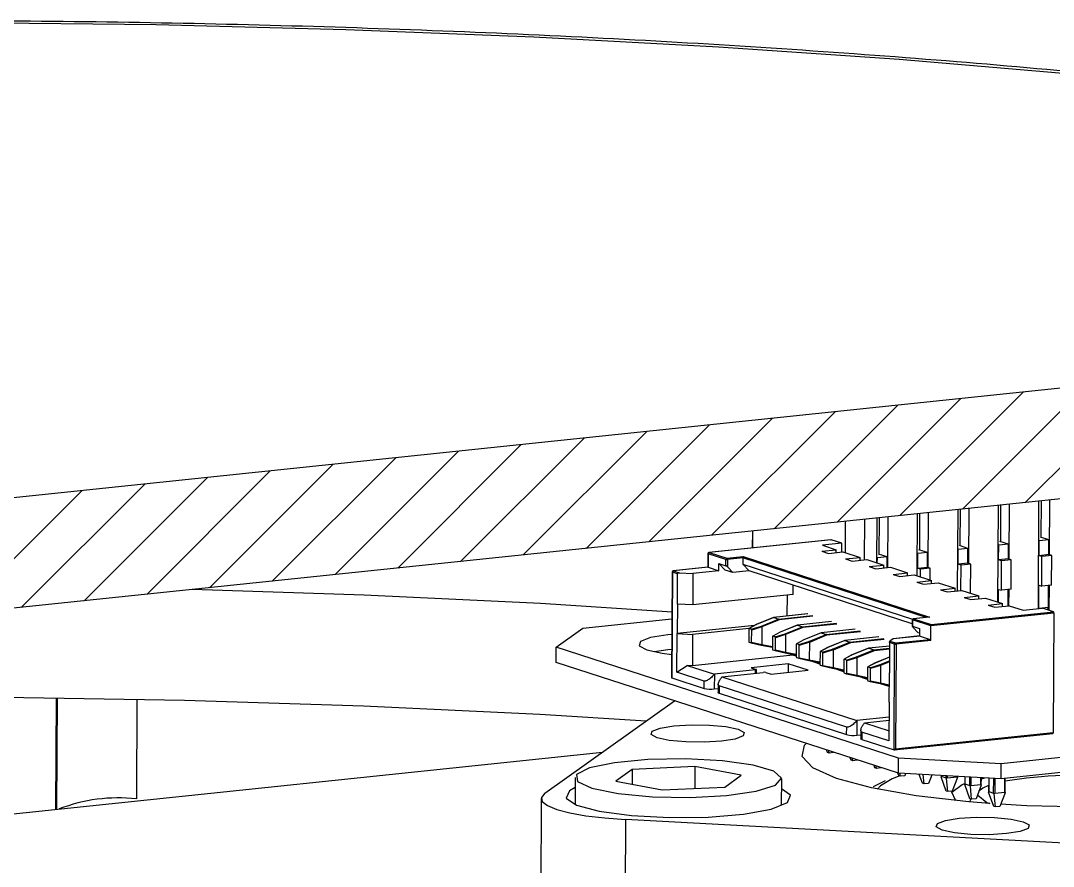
# Model space of a CAD drawing. Header units: millimetres. Extents: x 0 to 1189, y 0 to 841.
# Drawn here: x 554.7 to 637.2, y 663.8 to 731.4 of the extents above; entities that cross this region are included whole.
import ezdxf

# ---------------------------------------------------------------- set-up
doc = ezdxf.new("R2010")
doc.units = ezdxf.units.MM

# ---------------------------------------------------------------- blocks, each defined once
blk = doc.blocks.new('SW_HATCH_0')
at = {"color": 0, "linetype": 'Continuous', "lineweight": 18}
for p, q in [((51.501, 388.261), (61.369, 398.129)), ((41.472, 387.212), (51.34, 397.079)), ((46.486, 387.736), (56.354, 397.604)), ((36.457, 386.687), (46.325, 396.555)), ((26.428, 385.638), (36.295, 395.506)), ((31.442, 386.162), (41.31, 396.03)), ((21.413, 385.113), (31.281, 394.981)), ((11.383, 384.064), (21.251, 393.932)), ((16.398, 384.589), (26.266, 394.456)), ((1.354, 383.015), (11.222, 392.883)), ((6.369, 383.539), (16.236, 393.407)), ((-3.661, 382.49), (6.207, 392.358)), ((-13.69, 381.441), (-3.823, 391.309)), ((-8.676, 381.965), (1.192, 391.833)), ((-18.705, 380.916), (-8.837, 390.784)), ((-28.735, 379.867), (-18.867, 389.735)), ((-23.72, 380.392), (-13.852, 390.26)), ((-33.749, 379.342), (-23.881, 389.21))]:
    blk.add_line(p, q, dxfattribs=at)

msp = doc.modelspace()

# ---------------------------------------------------------------- linework, layer by layer
at = {"color": 7, "linetype": 'Continuous', "lineweight": 25}
for p, q in [((727.718, 711.381), (375.926, 674.578)), ((735.429, 703.352), (375.877, 665.738)), ((632.83, 692.618), (632.787, 684.888)), ((633.033, 689.713), (633.05, 692.641)), ((633.711, 688.313), (633.735, 692.713)), ((636.063, 692.957), (636.015, 684.353)), ((636.267, 690.051), (636.283, 692.98)), ((636.944, 688.651), (636.968, 693.051)), ((623.13, 691.604), (623.11, 688.025)), ((623.333, 688.698), (623.35, 691.627)), ((624.012, 687.641), (624.035, 691.698)), ((626.363, 691.942), (626.335, 686.979)), ((626.567, 689.036), (626.583, 691.965)), ((627.244, 687.636), (627.268, 692.037)), ((629.596, 692.28), (629.56, 685.778)), ((629.8, 689.375), (629.816, 692.303)), ((630.477, 687.974), (630.502, 692.375)), ((620.616, 691.341), (620.602, 688.837)), ((622.15, 688.261), (622.168, 691.503)), ((613.186, 690.563), (613.179, 689.21)), ((613.199, 690.565), (613.191, 689.212)), ((636.886, 689.85), (636.202, 690.072)), ((619.468, 689.868), (609.716, 688.848)), ((619.478, 689.867), (609.726, 688.847)), ((620.344, 689.586), (618.792, 689.424)), ((618.792, 689.424), (619.894, 689.067)), ((620.344, 689.586), (619.478, 689.867)), ((620.34, 688.886), (620.344, 689.586)), ((630.419, 689.174), (629.643, 689.093)), ((630.419, 689.174), (629.735, 689.396)), ((630.413, 687.995), (630.419, 689.174)), ((632.877, 689.431), (632.812, 689.452)), ((632.87, 688.252), (632.877, 689.431)), ((633.653, 689.512), (632.877, 689.431)), ((633.653, 689.512), (632.969, 689.734)), ((633.646, 688.333), (633.653, 689.512)), ((636.11, 689.769), (636.045, 689.79)), ((636.103, 688.591), (636.11, 689.769)), ((636.886, 689.85), (636.11, 689.769)), ((636.879, 688.672), (636.886, 689.85)), ((609.636, 688.759), (609.63, 687.661)), ((609.648, 688.75), (609.642, 687.66)), ((611.076, 688.288), (609.648, 688.75)), ((609.726, 688.847), (611.155, 688.384)), ((611.155, 688.384), (612.448, 688.519)), ((612.415, 688.408), (611.2, 688.281)), ((612.415, 688.408), (612.413, 687.907)), ((627.064, 683.66), (612.415, 688.408)), ((612.448, 688.519), (627.354, 683.688)), ((618.73, 688.945), (619.894, 689.067)), ((618.73, 688.945), (619.262, 688.773)), ((619.262, 688.773), (620.426, 688.895)), ((619.893, 688.839), (619.894, 689.067)), ((620.426, 688.895), (621.793, 688.451)), ((620.629, 688.33), (621.793, 688.451)), ((620.629, 688.33), (621.161, 688.157)), ((621.792, 688.223), (621.793, 688.451)), ((623.176, 688.416), (623.112, 688.437)), ((623.174, 688.004), (623.176, 688.416)), ((623.952, 688.497), (623.176, 688.416)), ((623.952, 688.497), (623.269, 688.719)), ((623.948, 687.634), (623.952, 688.497)), ((626.41, 688.755), (626.345, 688.775)), ((626.403, 687.576), (626.41, 688.755)), ((627.186, 688.836), (626.41, 688.755)), ((627.186, 688.836), (626.502, 689.057)), ((627.179, 687.657), (627.186, 688.836)), ((629.643, 689.093), (629.579, 689.114)), ((629.637, 687.914), (629.643, 689.093)), ((633.646, 688.333), (632.87, 688.252)), ((633.874, 688.26), (633.646, 688.333)), ((636.879, 688.672), (636.103, 688.591)), ((636.331, 688.517), (636.103, 688.591)), ((636.318, 686.159), (636.331, 688.517)), ((637.107, 688.598), (636.331, 688.517)), ((637.107, 688.598), (636.879, 688.672)), ((637.094, 686.24), (637.107, 688.598)), ((609.634, 687.661), (606.865, 687.372)), ((609.642, 687.66), (606.874, 687.371)), ((609.642, 687.66), (610.508, 687.379)), ((610.508, 687.379), (610.512, 687.969)), ((611.026, 687.434), (610.512, 687.969)), ((610.512, 687.969), (611.074, 687.787)), ((611.074, 687.787), (611.076, 688.288)), ((611.2, 688.281), (611.196, 687.691)), ((611.196, 687.691), (611.633, 687.236)), ((612.413, 687.907), (625.982, 683.509)), ((612.927, 687.372), (612.413, 687.907)), ((621.161, 688.157), (622.325, 688.279)), ((622.325, 688.279), (623.692, 687.836)), ((622.528, 687.714), (623.692, 687.836)), ((622.528, 687.714), (623.06, 687.542)), ((623.06, 687.542), (624.224, 687.663)), ((623.691, 687.608), (623.692, 687.836)), ((624.224, 687.663), (625.592, 687.22)), ((627.179, 687.657), (626.403, 687.576)), ((626.631, 687.502), (626.403, 687.576)), ((626.628, 686.884), (626.631, 687.502)), ((627.407, 687.583), (626.631, 687.502)), ((627.407, 687.583), (627.179, 687.657)), ((627.402, 686.633), (627.407, 687.583)), ((630.413, 687.995), (629.637, 687.914)), ((629.865, 687.84), (629.637, 687.914)), ((629.853, 685.809), (629.865, 687.84)), ((630.641, 687.921), (629.865, 687.84)), ((630.641, 687.921), (630.413, 687.995)), ((630.628, 685.588), (630.641, 687.921)), ((633.098, 688.178), (632.87, 688.252)), ((633.085, 685.821), (633.098, 688.178)), ((633.874, 688.26), (633.098, 688.178)), ((633.861, 685.902), (633.874, 688.26)), ((606.784, 687.283), (606.737, 678.825)), ((606.796, 687.274), (606.749, 678.816)), ((607.207, 687.141), (606.796, 687.274)), ((606.874, 687.371), (607.33, 687.223)), ((607.193, 684.725), (607.207, 687.141)), ((607.33, 687.223), (608.439, 687.163)), ((608.439, 687.163), (608.425, 684.658)), ((610.508, 687.379), (608.439, 687.163)), ((611.633, 687.236), (611.026, 687.434)), ((612.927, 687.372), (611.633, 687.236)), ((625.968, 683.144), (612.927, 687.372)), ((624.428, 687.098), (625.592, 687.22)), ((624.428, 687.098), (624.96, 686.926)), ((624.96, 686.926), (626.124, 687.048)), ((625.59, 686.992), (625.592, 687.22)), ((626.124, 687.048), (627.491, 686.604)), ((616.444, 685.497), (616.448, 686.23)), ((626.327, 686.483), (627.491, 686.604)), ((626.327, 686.483), (626.859, 686.31)), ((626.859, 686.31), (628.023, 686.432)), ((627.49, 686.376), (627.491, 686.604)), ((628.023, 686.432), (629.39, 685.989)), ((628.226, 685.867), (629.39, 685.989)), ((628.226, 685.867), (628.758, 685.695)), ((629.389, 685.761), (629.39, 685.989)), ((632.851, 684.867), (632.857, 685.895)), ((632.857, 685.895), (633.085, 685.821)), ((633.861, 685.902), (633.085, 685.821)), ((633.625, 684.575), (633.632, 685.878)), ((633.69, 684.582), (633.697, 685.885)), ((636.08, 684.376), (636.09, 686.233)), ((636.09, 686.233), (636.318, 686.159)), ((637.094, 686.24), (636.318, 686.159)), ((636.856, 684.458), (636.866, 686.216)), ((636.919, 684.214), (636.93, 686.223)), ((616.444, 685.497), (608.425, 684.658)), ((615.977, 683.77), (615.987, 685.449)), ((628.758, 685.695), (629.922, 685.816)), ((629.922, 685.816), (631.29, 685.373)), ((630.126, 685.251), (631.29, 685.373)), ((630.126, 685.251), (630.657, 685.079)), ((630.657, 685.079), (631.821, 685.201)), ((631.288, 685.145), (631.29, 685.373)), ((631.821, 685.201), (633.189, 684.757)), ((607.193, 684.725), (607.18, 682.367)), ((608.425, 684.658), (607.193, 684.725)), ((632.025, 684.636), (633.189, 684.757)), ((632.025, 684.636), (632.557, 684.463)), ((632.557, 684.463), (633.721, 684.585)), ((633.188, 684.529), (633.189, 684.757)), ((633.721, 684.585), (634.822, 684.228)), ((634.822, 684.228), (636.374, 684.39)), ((636.073, 684.359), (636.08, 684.376)), ((636.856, 684.458), (636.08, 684.376)), ((637.24, 684.11), (636.374, 684.39)), ((636.783, 684.258), (636.856, 684.458)), ((599.651, 682.8), (606.763, 683.544)), ((614.881, 683.655), (613.497, 683.088)), ((614.891, 683.655), (613.511, 683.09)), ((613.906, 682.962), (615.286, 683.527)), ((615.323, 683.459), (613.943, 682.894)), ((617.601, 683.94), (614.884, 683.656)), ((617.607, 683.939), (614.891, 683.655)), ((614.891, 683.655), (615.286, 683.527)), ((615.286, 683.527), (618.002, 683.811)), ((618.032, 683.742), (615.323, 683.459)), ((625.97, 683.464), (625.967, 682.951)), ((625.982, 683.456), (625.979, 682.955)), ((627.456, 682.978), (625.982, 683.456)), ((627.327, 683.687), (626.05, 683.553)), ((627.354, 683.688), (626.06, 683.552)), ((626.06, 683.552), (627.489, 683.089)), ((627.327, 683.686), (627.354, 683.688)), ((637.286, 684.006), (627.456, 682.978)), ((627.489, 683.089), (637.24, 684.11)), ((637.286, 684.006), (637.232, 674.458)), ((597.517, 681.273), (599.651, 682.8)), ((613.361, 683.014), (607.18, 682.367)), ((612.911, 682.771), (608.412, 682.301)), ((612.897, 682.724), (612.892, 681.744)), ((613.498, 683.088), (612.915, 682.77)), ((613.511, 683.09), (612.927, 682.771)), ((613.104, 682.714), (612.927, 682.771)), ((613.104, 682.714), (613.906, 682.962)), ((613.128, 681.667), (613.133, 682.647)), ((613.942, 682.898), (613.133, 682.647)), ((613.943, 682.894), (613.935, 681.495)), ((616.78, 683.039), (615.396, 682.473)), ((616.79, 683.039), (615.41, 682.475)), ((615.806, 682.346), (617.185, 682.911)), ((617.222, 682.843), (615.842, 682.278)), ((619.5, 683.324), (616.784, 683.04)), ((619.506, 683.323), (616.79, 683.039)), ((616.79, 683.039), (617.185, 682.911)), ((617.185, 682.911), (619.901, 683.195)), ((619.932, 683.126), (617.222, 682.843)), ((621.399, 682.708), (618.683, 682.424)), ((621.406, 682.708), (618.69, 682.423)), ((619.085, 682.295), (621.801, 682.58)), ((625.979, 682.955), (626.542, 682.773)), ((626.448, 682.434), (626.011, 682.889)), ((626.542, 682.773), (626.538, 682.166)), ((627.449, 681.799), (627.456, 682.978)), ((607.163, 679.273), (607.18, 682.367)), ((607.18, 682.367), (608.412, 682.301)), ((608.412, 682.301), (608.398, 679.796)), ((614.797, 682.108), (614.791, 681.128)), ((615.397, 682.473), (614.814, 682.155)), ((615.41, 682.475), (614.826, 682.156)), ((615.004, 682.098), (614.826, 682.156)), ((615.004, 682.098), (615.806, 682.346)), ((615.027, 681.051), (615.033, 682.032)), ((615.842, 682.282), (615.033, 682.032)), ((615.842, 682.278), (615.834, 680.88)), ((617.296, 681.857), (616.713, 681.539)), ((617.31, 681.859), (616.726, 681.54)), ((616.903, 681.483), (617.705, 681.731)), ((618.68, 682.423), (617.296, 681.857)), ((618.69, 682.423), (617.31, 681.859)), ((617.705, 681.731), (619.085, 682.295)), ((619.122, 682.227), (617.741, 681.663)), ((618.69, 682.423), (619.085, 682.295)), ((621.831, 682.511), (619.122, 682.227)), ((620.579, 681.808), (619.195, 681.241)), ((620.589, 681.808), (619.209, 681.243)), ((623.298, 682.093), (620.582, 681.809)), ((623.305, 682.092), (620.589, 681.808)), ((620.589, 681.808), (620.984, 681.68)), ((620.984, 681.68), (623.7, 681.964)), ((623.73, 681.895), (621.021, 681.612)), ((624.437, 681.944), (624.181, 681.761)), ((624.181, 681.761), (624.637, 681.613)), ((626.584, 682.168), (624.437, 681.944)), ((624.437, 681.944), (624.444, 681.945)), ((626.574, 682.17), (624.443, 681.947)), ((624.637, 681.613), (627.404, 681.903)), ((627.449, 681.799), (624.682, 681.51)), ((626.54, 682.405), (626.448, 682.434)), ((626.584, 682.168), (627.404, 681.903)), ((597.51, 680.061), (597.517, 681.273)), ((624.866, 672.408), (597.517, 681.273)), ((612.921, 681.677), (613.098, 681.62)), ((613.1, 681.619), (613.9, 681.445)), ((613.128, 681.667), (613.935, 681.491)), ((613.896, 681.446), (614.792, 681.266)), ((613.935, 681.495), (614.792, 681.323)), ((614.82, 681.062), (614.998, 681.004)), ((614.999, 681.004), (615.799, 680.829)), ((615.027, 681.051), (615.834, 680.876)), ((615.834, 680.88), (616.692, 680.707)), ((616.696, 681.493), (616.691, 680.512)), ((616.903, 681.483), (616.726, 681.54)), ((616.927, 680.436), (616.932, 681.416)), ((617.741, 681.667), (616.932, 681.416)), ((617.741, 681.663), (617.734, 680.264)), ((618.595, 680.877), (618.59, 679.897)), ((619.195, 681.241), (618.613, 680.923)), ((619.209, 681.243), (618.625, 680.924)), ((618.802, 680.867), (618.625, 680.924)), ((618.802, 680.867), (619.604, 681.115)), ((619.64, 681.051), (618.831, 680.8)), ((619.604, 681.115), (620.984, 681.68)), ((619.641, 681.047), (619.633, 679.648)), ((621.021, 681.612), (619.641, 681.047)), ((622.478, 681.192), (621.094, 680.626)), ((622.488, 681.192), (621.108, 680.628)), ((621.503, 680.499), (622.883, 681.064)), ((622.92, 680.996), (621.54, 680.431)), ((624.147, 681.367), (622.482, 681.193)), ((624.147, 681.366), (622.488, 681.192)), ((622.488, 681.192), (622.883, 681.064)), ((622.883, 681.064), (624.146, 681.196)), ((624.145, 681.124), (622.92, 680.996)), ((624.148, 681.649), (624.135, 679.233)), ((624.559, 681.516), (624.148, 681.649)), ((624.511, 673.059), (624.559, 681.516)), ((624.682, 681.51), (624.635, 673.141)), ((624.86, 671.195), (597.51, 680.061)), ((616.417, 680.635), (608.398, 679.796)), ((615.795, 680.83), (616.691, 680.65)), ((616.417, 680.635), (616.417, 680.705)), ((616.691, 680.546), (616.417, 680.635)), ((616.72, 680.446), (616.897, 680.388)), ((616.899, 680.388), (617.698, 680.214)), ((616.927, 680.436), (617.733, 680.26)), ((617.695, 680.215), (618.591, 680.034)), ((617.734, 680.264), (618.591, 680.092)), ((618.59, 679.93), (617.741, 680.205)), ((618.826, 679.82), (618.831, 680.8)), ((620.495, 680.261), (620.489, 679.281)), ((621.095, 680.626), (620.512, 680.308)), ((621.108, 680.628), (620.524, 680.309)), ((620.702, 680.251), (620.524, 680.309)), ((620.702, 680.251), (621.503, 680.499)), ((620.725, 679.204), (620.731, 680.185)), ((621.54, 680.435), (620.731, 680.185)), ((621.54, 680.431), (621.532, 679.033)), ((624.142, 680.48), (622.994, 680.01)), ((624.142, 680.476), (623.008, 680.012)), ((623.403, 679.884), (624.14, 680.186)), ((624.14, 680.102), (623.439, 679.816)), ((607.163, 679.273), (607.987, 679.818)), ((609.328, 678.571), (607.163, 679.273)), ((607.987, 679.818), (610.152, 679.116)), ((608.398, 679.796), (607.987, 679.818)), ((613.45, 679.461), (610.152, 679.116)), ((610.76, 678.919), (614.058, 679.264)), ((616.061, 679.946), (613.086, 679.635)), ((613.086, 679.635), (613.504, 679.499)), ((613.449, 679.2), (613.45, 679.461)), ((613.523, 679.208), (613.524, 679.485)), ((614.264, 679.253), (614.681, 679.117)), ((614.681, 679.117), (617.656, 679.429)), ((616.061, 679.946), (616.057, 679.261)), ((617.656, 679.429), (616.061, 679.946)), ((618.619, 679.83), (618.796, 679.773)), ((618.798, 679.772), (619.598, 679.598)), ((618.826, 679.82), (619.632, 679.644)), ((619.594, 679.599), (620.49, 679.419)), ((619.633, 679.648), (620.49, 679.476)), ((620.489, 679.314), (619.641, 679.59)), ((622.394, 679.646), (622.388, 678.665)), ((622.994, 680.01), (622.411, 679.692)), ((623.008, 680.012), (622.424, 679.693)), ((622.601, 679.636), (622.424, 679.693)), ((622.601, 679.636), (623.403, 679.884)), ((622.624, 678.589), (622.63, 679.569)), ((623.439, 679.82), (622.63, 679.569)), ((623.439, 679.816), (623.432, 678.417)), ((624.122, 676.875), (624.135, 679.233)), ((606.749, 678.816), (609.325, 677.982)), ((609.325, 677.982), (609.328, 678.571)), ((610.152, 679.116), (610.146, 677.937)), ((610.76, 678.919), (621.548, 675.422)), ((620.518, 679.215), (620.695, 679.157)), ((620.697, 679.157), (621.497, 678.982)), ((620.725, 679.204), (621.532, 679.029)), ((621.493, 678.983), (622.389, 678.803)), ((621.532, 679.033), (622.39, 678.861)), ((622.389, 678.699), (621.54, 678.974)), ((622.417, 678.599), (622.595, 678.541)), ((622.596, 678.541), (623.396, 678.367)), ((622.624, 678.589), (623.431, 678.413)), ((623.432, 678.417), (624.129, 678.277)), ((610.146, 677.937), (610.459, 677.97)), ((610.461, 678.319), (610.458, 677.645)), ((610.543, 678.177), (610.54, 677.588)), ((610.54, 677.588), (620.72, 674.288)), ((620.724, 674.877), (610.543, 678.177)), ((623.393, 678.368), (624.129, 678.219)), ((624.129, 678.135), (623.439, 678.358)), ((557.517, 668.317), (557.567, 677.234)), ((557.6, 668.326), (557.649, 677.233)), ((564.007, 677.133), (563.963, 669.154)), ((596.602, 669.594), (606.957, 676.998)), ((624.122, 676.875), (624.104, 673.781)), ((679.639, 676.835), (633.079, 671.964)), ((621.548, 675.422), (621.542, 674.243)), ((624.115, 675.691), (621.548, 675.422)), ((622.156, 675.225), (624.114, 675.43)), ((622.156, 675.225), (624.109, 674.592)), ((679.633, 675.622), (633.072, 670.752)), ((620.72, 674.288), (620.724, 674.877)), ((621.542, 674.243), (621.855, 674.276)), ((621.857, 674.625), (621.853, 673.951)), ((621.939, 674.483), (621.936, 673.894)), ((624.104, 673.781), (621.939, 674.483)), ((624.521, 673.058), (637.196, 674.384)), ((624.635, 673.141), (637.232, 674.458)), ((621.936, 673.894), (624.511, 673.059)), ((547.087, 667.226), (601.209, 672.888)), ((619.183, 672.855), (619.11, 673.059)), ((619.313, 672.813), (619.183, 672.855)), ((619.313, 672.813), (619.295, 672.999)), ((619.664, 672.85), (619.313, 672.813)), ((619.674, 672.876), (619.664, 672.85)), ((621.082, 672.24), (621.009, 672.444)), ((621.213, 672.197), (621.082, 672.24)), ((621.213, 672.197), (621.194, 672.384)), ((621.563, 672.234), (621.213, 672.197)), ((621.574, 672.261), (621.563, 672.234)), ((622.982, 671.624), (622.908, 671.828)), ((624.86, 671.195), (624.866, 672.408)), ((633.079, 671.964), (624.866, 672.408)), ((633.072, 670.752), (633.079, 671.964)), ((603.578, 671.505), (602.271, 670.57)), ((603.578, 671.505), (603.572, 670.323)), ((608.587, 671.737), (603.578, 671.505)), ((608.587, 671.737), (608.577, 669.988)), ((612.289, 671.034), (608.587, 671.737)), ((610.982, 670.099), (612.289, 671.034)), ((623.112, 671.582), (622.982, 671.624)), ((623.112, 671.582), (623.094, 671.768)), ((623.463, 671.619), (623.112, 671.582)), ((623.473, 671.645), (623.463, 671.619)), ((624.881, 671.008), (624.807, 671.212)), ((633.072, 670.752), (624.86, 671.195)), ((625.011, 670.966), (624.881, 671.008)), ((625.011, 670.966), (624.989, 671.188)), ((625.362, 671.003), (625.011, 670.966)), ((625.425, 671.165), (625.362, 671.003)), ((626.78, 670.393), (626.523, 671.105)), ((626.91, 670.351), (626.838, 671.088)), ((627.518, 671.052), (627.261, 670.387)), ((628.268, 671.011), (628.268, 670.942)), ((628.277, 671.011), (628.276, 670.97)), ((628.276, 670.97), (628.671, 670.842)), ((628.671, 670.842), (628.672, 670.989)), ((628.754, 670.985), (628.754, 670.837)), ((599.03, 670.848), (599.018, 668.701)), ((602.271, 670.57), (605.973, 669.867)), ((615.518, 668.609), (615.53, 670.756)), ((623.801, 670.585), (622.828, 670.121)), ((626.91, 670.351), (626.78, 670.393)), ((627.261, 670.387), (626.91, 670.351)), ((628.68, 669.777), (628.27, 670.914)), ((628.81, 669.735), (628.708, 670.772)), ((628.754, 670.837), (629.555, 670.921)), ((629.583, 670.863), (629.161, 669.772)), ((629.555, 670.921), (629.556, 670.942)), ((629.584, 670.897), (629.583, 670.863)), ((629.585, 670.897), (629.585, 670.94)), ((630.171, 670.908), (630.167, 670.326)), ((630.579, 669.161), (630.169, 670.298)), ((630.179, 670.908), (630.176, 670.354)), ((630.176, 670.354), (630.571, 670.226)), ((630.571, 670.226), (630.574, 670.887)), ((630.709, 669.119), (630.607, 670.156)), ((630.657, 670.882), (630.653, 670.222)), ((630.653, 670.222), (631.455, 670.305)), ((631.482, 670.248), (631.06, 669.156)), ((631.455, 670.305), (631.458, 670.839)), ((631.483, 670.281), (631.482, 670.248)), ((631.484, 670.281), (631.487, 670.837)), ((631.487, 670.764), (631.762, 670.822)), ((632.073, 670.806), (632.067, 669.711)), ((632.081, 670.805), (632.075, 669.738)), ((632.47, 669.61), (632.477, 670.784)), ((632.559, 670.779), (632.552, 669.606)), ((633.354, 669.69), (633.36, 670.782)), ((633.384, 669.666), (633.39, 670.785)), ((605.973, 669.867), (610.982, 670.099)), ((628.81, 669.735), (628.68, 669.777)), ((629.161, 669.772), (628.81, 669.735)), ((632.478, 668.546), (632.068, 669.683)), ((632.075, 669.738), (632.47, 669.61)), ((632.608, 668.504), (632.506, 669.541)), ((632.552, 669.606), (633.354, 669.69)), ((633.381, 669.632), (632.959, 668.54)), ((633.382, 669.666), (633.381, 669.632)), ((596.313, 669.174), (596.264, 660.333)), ((630.709, 669.119), (630.579, 669.161)), ((630.584, 668.93), (630.584, 668.9)), ((631.06, 669.156), (630.709, 669.119)), ((632.608, 668.504), (632.478, 668.546)), ((632.959, 668.54), (632.608, 668.504)), ((603.049, 667.505), (602.999, 658.664)), ((657.485, 664.563), (603.049, 667.505))]:
    msp.add_line(p, q, dxfattribs=at)
at = {"color": 7, "linetype": 'Continuous', "lineweight": 25, "flags": 128}
for points in [[(652.491, 725.661), (638.951, 727.05), (624.923, 728.248), (610.486, 729.249), (595.721, 730.046), (580.711, 730.637), (565.539, 731.017), (550.291, 731.185), (535.051, 731.138), (519.904, 730.879), (504.937, 730.407), (490.231, 729.726), (475.87, 728.84), (461.934, 727.753), (448.5, 726.471)], [(619.468, 689.868), (619.469, 689.868), (619.478, 689.867)], [(609.636, 688.759), (609.637, 688.757), (609.641, 688.754), (609.648, 688.75)], [(609.716, 688.848), (609.717, 688.848), (609.726, 688.847)], [(606.784, 687.283), (606.785, 687.28), (606.789, 687.277), (606.796, 687.274)], [(606.865, 687.372), (606.865, 687.372), (606.874, 687.371)], [(606.766, 684.087), (596.263, 684.755), (582.168, 685.438), (568.408, 685.879)], [(625.97, 683.464), (625.971, 683.462), (625.975, 683.459), (625.982, 683.456)], [(626.05, 683.553), (626.051, 683.554), (626.06, 683.552)], [(606.756, 682.294), (606.437, 682.264), (605.049, 682.04), (604.24, 681.731), (604.132, 681.384), (604.743, 681.052), (605.978, 680.786), (606.747, 680.693)], [(626.574, 682.17), (626.575, 682.17), (626.584, 682.168)], [(606.749, 681.081), (606.43, 681.051), (605.353, 680.895)], [(613.45, 679.461), (613.474, 679.464), (613.494, 679.468), (613.51, 679.473), (613.52, 679.478), (613.524, 679.483), (613.523, 679.489), (613.516, 679.494), (613.504, 679.499)], [(610.54, 677.588), (610.491, 677.608), (610.463, 677.629), (610.458, 677.645)], [(502.38, 676.173), (510.381, 676.548), (524.541, 677.022), (538.902, 677.265), (553.357, 677.275), (567.798, 677.052), (582.119, 676.597), (596.214, 675.915), (604.701, 675.385)], [(612.439, 674.179), (611.802, 673.936), (610.709, 673.76), (609.327, 673.677), (607.866, 673.701), (606.549, 673.827), (605.576, 674.037), (605.095, 674.298), (605.18, 674.572), (605.817, 674.815), (606.91, 674.991), (608.292, 675.074), (609.753, 675.05), (611.07, 674.924), (612.043, 674.714), (612.524, 674.452), (612.439, 674.179)], [(637.232, 674.458), (637.231, 674.441), (637.229, 674.426), (637.224, 674.412), (637.219, 674.4), (637.212, 674.391), (637.204, 674.386), (637.196, 674.384)], [(632.158, 668.776), (630.497, 668.908), (626.287, 669.387), (622.7, 670.022), (619.904, 670.782), (618.029, 671.633), (617.162, 672.534), (617.345, 673.443), (617.474, 673.589)], [(621.936, 673.894), (621.887, 673.914), (621.859, 673.935), (621.853, 673.951)], [(605.205, 669.318), (608.229, 669.262), (611.125, 669.415), (613.502, 669.754), (615.039, 670.235), (615.528, 670.793), (614.903, 671.352), (613.248, 671.836), (610.787, 672.181), (607.853, 672.34), (604.841, 672.291), (602.159, 672.041), (600.168, 671.623), (599.138, 671.095), (599.207, 670.527), (600.367, 669.996), (602.46, 669.574), (605.205, 669.318)], [(624.968, 670.98), (624.852, 670.938), (624.363, 670.742)], [(661.382, 671.534), (659.656, 670.692), (656.992, 669.944), (653.516, 669.325), (649.389, 668.865), (644.805, 668.584), (639.978, 668.497), (635.133, 668.606), (633.028, 668.717)], [(624.363, 670.742), (623.433, 670.185), (623.199, 669.916)], [(629.46, 669.005), (629.414, 669.038), (629.122, 669.684), (629.964, 670.308), (630.168, 670.389)], [(632.069, 670.211), (631.614, 670.007), (631.296, 669.765)], [(596.602, 669.594), (596.328, 669.269), (596.399, 668.939), (596.812, 668.616), (597.553, 668.312), (598.591, 668.039), (599.888, 667.808), (601.393, 667.628), (603.049, 667.505)], [(599.026, 670.048), (598.561, 669.799), (598.312, 669.217), (599.144, 668.648), (600.956, 668.162), (603.53, 667.816), (606.555, 667.652), (609.666, 667.691), (612.489, 667.927), (614.683, 668.332), (615.982, 668.858)], [(615.982, 668.858), (616.231, 669.44), (615.525, 669.956)], [(631.189, 669.489), (631.198, 669.436), (631.915, 668.87), (632.158, 668.776)], [(630.584, 668.93), (630.609, 669.052), (630.654, 669.137)], [(635.23, 666.791), (634.593, 666.548), (633.5, 666.372), (632.118, 666.289), (630.658, 666.313), (629.341, 666.439), (628.368, 666.649), (627.887, 666.911), (627.972, 667.184), (628.609, 667.427), (629.702, 667.603), (631.084, 667.686), (632.544, 667.662), (633.862, 667.536), (634.834, 667.326), (635.315, 667.064), (635.23, 666.791)]]:
    msp.add_lwpolyline(points, dxfattribs=at)
at = {"color": 7, "linetype": 'Continuous', "lineweight": 25}
for centre, radius, start, end in [((609.726, 688.759), 0.09, 95.9722, 179.68076), ((609.743, 688.753), 0.0952, 100.30876, 181.74195), ((611.172, 688.29), 0.0952, 100.30876, 181.74195), ((611.091, 688.295), 0.11, 352.8319, 54.37853), ((611.157, 688.641), 0.362, 257.10536, 276.70745), ((606.874, 687.282), 0.09, 95.9722, 179.68076), ((606.891, 687.277), 0.0952, 100.30876, 181.74195), ((626.06, 683.464), 0.09, 95.9722, 179.68076), ((626.077, 683.459), 0.0952, 100.30876, 181.74195), ((637.176, 684.02), 0.11, 352.8319, 54.37853), ((627.34, 681.813), 0.11, 352.8319, 54.37853), ((624.654, 681.519), 0.0952, 100.30876, 181.74195), ((624.639, 681.87), 0.362, 257.10536, 276.70745), ((624.573, 681.524), 0.11, 352.8319, 54.37853), ((614.129, 678.664), 0.604, 77.10536, 96.70745), ((609.864, 680.336), 2.416, 257.10536, 276.70745), ((621.259, 676.642), 2.416, 257.10536, 276.70745), ((639.445, 633.356), 37.698, 85.17976, 99.24498), ((562.535, 656.052), 13.179, 83.78183, 111.12898)]:
    msp.add_arc(centre, radius, start, end, dxfattribs=at)
for points, knots in [([(730.444, 711.101), (729.127, 711.518), (725.242, 712.747), (718.22, 714.688), (709.159, 716.876), (699.435, 718.921), (689.097, 720.824), (678.176, 722.582), (666.713, 724.193), (654.755, 725.651), (642.35, 726.954), (629.551, 728.096), (616.411, 729.073), (602.989, 729.881), (589.341, 730.519), (575.529, 730.982), (561.613, 731.27), (547.654, 731.381), (533.715, 731.314), (519.856, 731.071), (506.14, 730.651), (492.627, 730.057), (479.376, 729.29), (466.445, 728.355), (453.89, 727.254), (441.765, 725.992), (430.122, 724.572), (419.008, 722.999), (408.469, 721.278), (398.544, 719.412), (389.27, 717.403), (380.675, 715.253), (372.781, 712.956), (365.601, 710.5), (359.137, 707.857), (353.382, 704.973), (348.564, 701.896), (344.773, 698.665), (341.971, 695.356), (340.063, 691.9), (338.935, 688.555), (338.901, 686.362), (338.886, 685.438)], [0, 0, 0, 0, 0.013683, 0.040388, 0.066882, 0.093196, 0.119382, 0.145475, 0.171498, 0.19747, 0.223402, 0.249304, 0.275183, 0.301044, 0.326892, 0.35273, 0.378563, 0.404392, 0.430221, 0.456051, 0.481886, 0.507727, 0.533579, 0.559445, 0.585329, 0.611237, 0.637175, 0.663154, 0.689184, 0.715282, 0.74147, 0.767779, 0.794257, 0.820973, 0.848028, 0.875571, 0.903756, 0.928611, 0.950145, 0.969264, 0.987052, 1, 1, 1, 1]), ([(612.415, 688.408), (612.416, 688.416), (612.416, 688.435), (612.421, 688.462), (612.428, 688.488), (612.437, 688.509), (612.444, 688.516), (612.448, 688.519)], [0, 0, 0, 0, 0.146754, 0.316126, 0.510248, 0.757793, 1, 1, 1, 1]), ([(609.634, 687.661), (609.634, 687.661), (609.635, 687.662), (609.639, 687.661), (609.642, 687.66)], [0, 0, 0, 0, 0.008654, 1, 1, 1, 1]), ([(611.196, 687.691), (611.185, 687.703), (611.162, 687.726), (611.127, 687.754), (611.101, 687.772), (611.085, 687.782), (611.077, 687.785), (611.074, 687.787)], [0, 0, 0, 0, 0.3101202, 0.6161208, 0.7588957, 0.8860224, 1, 1, 1, 1]), ([(607.33, 687.223), (607.313, 687.222), (607.279, 687.221), (607.24, 687.203), (607.219, 687.18), (607.208, 687.161), (607.207, 687.147), (607.207, 687.141)], [0, 0, 0, 0, 0.31012, 0.616121, 0.758896, 0.886022, 1, 1, 1, 1]), ([(614.881, 683.654), (614.881, 683.655), (614.884, 683.657), (614.888, 683.656), (614.891, 683.655)], [0, 0, 0, 0, 0.060451, 1, 1, 1, 1]), ([(615.323, 683.459), (615.322, 683.467), (615.319, 683.485), (615.308, 683.507), (615.297, 683.521), (615.29, 683.525), (615.286, 683.527)], [0, 0, 0, 0, 0.271315, 0.563805, 0.790595, 1, 1, 1, 1]), ([(612.927, 682.771), (612.923, 682.772), (612.914, 682.773), (612.904, 682.76), (612.898, 682.743), (612.898, 682.73), (612.897, 682.724)], [0, 0, 0, 0, 0.273222, 0.561394, 0.786639, 1, 1, 1, 1]), ([(613.133, 682.647), (613.133, 682.656), (613.132, 682.673), (613.124, 682.695), (613.114, 682.709), (613.108, 682.712), (613.104, 682.714)], [0, 0, 0, 0, 0.273222, 0.561394, 0.786639, 1, 1, 1, 1]), ([(613.498, 683.088), (613.499, 683.088), (613.502, 683.091), (613.507, 683.091), (613.511, 683.09)], [0, 0, 0, 0, 0.228256, 1, 1, 1, 1]), ([(613.942, 682.898), (613.94, 682.906), (613.935, 682.922), (613.925, 682.942), (613.914, 682.956), (613.909, 682.96), (613.906, 682.962)], [0, 0, 0, 0, 0.270113, 0.560973, 0.788136, 1, 1, 1, 1]), ([(613.943, 682.894), (613.943, 682.895), (613.943, 682.896), (613.943, 682.897), (613.942, 682.898)], [0, 0, 0, 0, 0.564082, 1, 1, 1, 1]), ([(616.78, 683.039), (616.781, 683.039), (616.783, 683.041), (616.787, 683.04), (616.79, 683.039)], [0, 0, 0, 0, 0.060451, 1, 1, 1, 1]), ([(617.222, 682.843), (617.221, 682.851), (617.218, 682.869), (617.207, 682.891), (617.196, 682.906), (617.189, 682.909), (617.185, 682.911)], [0, 0, 0, 0, 0.271315, 0.563805, 0.790595, 1, 1, 1, 1]), ([(625.979, 682.955), (625.976, 682.956), (625.968, 682.957), (625.966, 682.95), (625.972, 682.936), (625.987, 682.915), (626.003, 682.898), (626.011, 682.889)], [0, 0, 0, 0, 0.146754, 0.316126, 0.510248, 0.757793, 1, 1, 1, 1]), ([(627.456, 682.978), (627.456, 682.987), (627.457, 683.005), (627.461, 683.032), (627.469, 683.058), (627.478, 683.079), (627.485, 683.086), (627.489, 683.089)], [0, 0, 0, 0, 0.146754, 0.316126, 0.510248, 0.757793, 1, 1, 1, 1]), ([(612.892, 681.744), (612.892, 681.735), (612.893, 681.718), (612.901, 681.696), (612.911, 681.682), (612.918, 681.679), (612.921, 681.677)], [0, 0, 0, 0, 0.273222, 0.561394, 0.786639, 1, 1, 1, 1]), ([(614.826, 682.156), (614.822, 682.156), (614.813, 682.157), (614.803, 682.145), (614.798, 682.127), (614.797, 682.115), (614.797, 682.108)], [0, 0, 0, 0, 0.273222, 0.561394, 0.786639, 1, 1, 1, 1]), ([(615.033, 682.032), (615.032, 682.04), (615.031, 682.057), (615.024, 682.079), (615.014, 682.093), (615.007, 682.097), (615.004, 682.098)], [0, 0, 0, 0, 0.273222, 0.561394, 0.786639, 1, 1, 1, 1]), ([(615.397, 682.472), (615.398, 682.473), (615.401, 682.476), (615.407, 682.475), (615.41, 682.475)], [0, 0, 0, 0, 0.228256, 1, 1, 1, 1]), ([(615.842, 682.282), (615.839, 682.29), (615.834, 682.306), (615.824, 682.327), (615.814, 682.341), (615.808, 682.345), (615.806, 682.346)], [0, 0, 0, 0, 0.270113, 0.560973, 0.788136, 1, 1, 1, 1]), ([(615.842, 682.278), (615.842, 682.279), (615.842, 682.28), (615.842, 682.282), (615.842, 682.282)], [0, 0, 0, 0, 0.5640816, 1, 1, 1, 1]), ([(617.297, 681.857), (617.297, 681.857), (617.301, 681.86), (617.306, 681.859), (617.31, 681.859)], [0, 0, 0, 0, 0.228256, 1, 1, 1, 1]), ([(617.741, 681.667), (617.739, 681.674), (617.734, 681.691), (617.723, 681.711), (617.713, 681.725), (617.707, 681.729), (617.705, 681.731)], [0, 0, 0, 0, 0.270113, 0.560973, 0.788136, 1, 1, 1, 1]), ([(618.68, 682.423), (618.68, 682.423), (618.683, 682.426), (618.686, 682.425), (618.69, 682.423)], [0, 0, 0, 0, 0.060451, 1, 1, 1, 1]), ([(619.122, 682.227), (619.12, 682.236), (619.117, 682.253), (619.107, 682.275), (619.095, 682.29), (619.088, 682.294), (619.085, 682.295)], [0, 0, 0, 0, 0.271315, 0.563805, 0.790595, 1, 1, 1, 1]), ([(620.579, 681.807), (620.579, 681.808), (620.582, 681.81), (620.586, 681.809), (620.589, 681.808)], [0, 0, 0, 0, 0.060451, 1, 1, 1, 1]), ([(624.148, 681.649), (624.149, 681.658), (624.149, 681.676), (624.154, 681.704), (624.161, 681.729), (624.17, 681.75), (624.177, 681.757), (624.181, 681.761)], [0, 0, 0, 0, 0.146754, 0.316126, 0.510248, 0.757793, 1, 1, 1, 1]), ([(613.098, 681.62), (613.102, 681.619), (613.111, 681.618), (613.121, 681.631), (613.127, 681.648), (613.128, 681.661), (613.128, 681.667)], [0, 0, 0, 0, 0.273222, 0.5613939, 0.7866392, 1, 1, 1, 1]), ([(613.898, 681.446), (613.901, 681.445), (613.909, 681.445), (613.92, 681.457), (613.929, 681.473), (613.933, 681.485), (613.935, 681.491)], [0, 0, 0, 0, 0.27204, 0.56347, 0.78971, 1, 1, 1, 1]), ([(613.935, 681.491), (613.935, 681.492), (613.935, 681.494), (613.935, 681.495), (613.935, 681.495)], [0, 0, 0, 0, 0.555442, 1, 1, 1, 1]), ([(614.791, 681.128), (614.792, 681.12), (614.793, 681.102), (614.8, 681.081), (614.81, 681.067), (614.817, 681.063), (614.82, 681.062)], [0, 0, 0, 0, 0.273222, 0.561394, 0.786639, 1, 1, 1, 1]), ([(614.998, 681.004), (615.002, 681.004), (615.01, 681.003), (615.02, 681.015), (615.026, 681.032), (615.027, 681.045), (615.027, 681.051)], [0, 0, 0, 0, 0.273222, 0.5613939, 0.7866392, 1, 1, 1, 1]), ([(615.797, 680.83), (615.801, 680.83), (615.808, 680.829), (615.819, 680.841), (615.828, 680.857), (615.832, 680.87), (615.834, 680.876)], [0, 0, 0, 0, 0.27204, 0.56347, 0.78971, 1, 1, 1, 1]), ([(615.834, 680.876), (615.834, 680.877), (615.834, 680.878), (615.834, 680.879), (615.834, 680.88)], [0, 0, 0, 0, 0.555442, 1, 1, 1, 1]), ([(616.726, 681.54), (616.721, 681.54), (616.713, 681.541), (616.703, 681.529), (616.697, 681.512), (616.696, 681.499), (616.696, 681.493)], [0, 0, 0, 0, 0.273222, 0.561394, 0.786639, 1, 1, 1, 1]), ([(616.932, 681.416), (616.932, 681.424), (616.931, 681.442), (616.923, 681.463), (616.913, 681.477), (616.906, 681.481), (616.903, 681.483)], [0, 0, 0, 0, 0.273222, 0.561394, 0.786639, 1, 1, 1, 1]), ([(617.741, 681.663), (617.741, 681.663), (617.741, 681.665), (617.741, 681.666), (617.741, 681.667)], [0, 0, 0, 0, 0.564082, 1, 1, 1, 1]), ([(618.625, 680.924), (618.621, 680.925), (618.612, 680.926), (618.602, 680.913), (618.596, 680.896), (618.596, 680.883), (618.595, 680.877)], [0, 0, 0, 0, 0.273222, 0.561394, 0.786639, 1, 1, 1, 1]), ([(619.196, 681.241), (619.197, 681.242), (619.2, 681.244), (619.205, 681.244), (619.209, 681.243)], [0, 0, 0, 0, 0.228256, 1, 1, 1, 1]), ([(619.64, 681.051), (619.638, 681.059), (619.633, 681.075), (619.622, 681.095), (619.612, 681.109), (619.607, 681.113), (619.604, 681.115)], [0, 0, 0, 0, 0.270113, 0.560973, 0.788136, 1, 1, 1, 1]), ([(619.641, 681.047), (619.641, 681.048), (619.641, 681.049), (619.64, 681.05), (619.64, 681.051)], [0, 0, 0, 0, 0.564082, 1, 1, 1, 1]), ([(621.021, 681.612), (621.019, 681.62), (621.016, 681.638), (621.006, 681.66), (620.995, 681.674), (620.987, 681.678), (620.984, 681.68)], [0, 0, 0, 0, 0.271315, 0.563805, 0.790595, 1, 1, 1, 1]), ([(622.478, 681.192), (622.478, 681.192), (622.481, 681.194), (622.485, 681.193), (622.488, 681.192)], [0, 0, 0, 0, 0.060451, 1, 1, 1, 1]), ([(622.92, 680.996), (622.919, 681.004), (622.916, 681.022), (622.905, 681.044), (622.894, 681.059), (622.887, 681.062), (622.883, 681.064)], [0, 0, 0, 0, 0.271315, 0.563805, 0.790595, 1, 1, 1, 1]), ([(616.691, 680.512), (616.691, 680.504), (616.692, 680.487), (616.7, 680.465), (616.71, 680.451), (616.716, 680.448), (616.72, 680.446)], [0, 0, 0, 0, 0.273222, 0.561394, 0.786639, 1, 1, 1, 1]), ([(616.897, 680.388), (616.901, 680.388), (616.91, 680.387), (616.92, 680.399), (616.925, 680.417), (616.926, 680.43), (616.927, 680.436)], [0, 0, 0, 0, 0.273222, 0.5613939, 0.7866392, 1, 1, 1, 1]), ([(617.696, 680.214), (617.7, 680.214), (617.707, 680.214), (617.718, 680.225), (617.727, 680.242), (617.731, 680.254), (617.733, 680.26)], [0, 0, 0, 0, 0.27204, 0.56347, 0.78971, 1, 1, 1, 1]), ([(617.733, 680.26), (617.733, 680.261), (617.734, 680.262), (617.734, 680.264), (617.734, 680.264)], [0, 0, 0, 0, 0.555442, 1, 1, 1, 1]), ([(618.831, 680.8), (618.831, 680.809), (618.83, 680.826), (618.822, 680.848), (618.812, 680.862), (618.806, 680.865), (618.802, 680.867)], [0, 0, 0, 0, 0.273222, 0.561394, 0.786639, 1, 1, 1, 1]), ([(620.524, 680.309), (620.52, 680.309), (620.511, 680.31), (620.501, 680.298), (620.496, 680.28), (620.495, 680.268), (620.495, 680.261)], [0, 0, 0, 0, 0.273222, 0.561394, 0.786639, 1, 1, 1, 1]), ([(620.731, 680.185), (620.73, 680.193), (620.729, 680.21), (620.721, 680.232), (620.712, 680.246), (620.705, 680.25), (620.702, 680.251)], [0, 0, 0, 0, 0.273222, 0.561394, 0.786639, 1, 1, 1, 1]), ([(621.095, 680.625), (621.096, 680.626), (621.099, 680.629), (621.104, 680.628), (621.108, 680.628)], [0, 0, 0, 0, 0.228256, 1, 1, 1, 1]), ([(621.54, 680.435), (621.537, 680.443), (621.532, 680.459), (621.522, 680.48), (621.512, 680.494), (621.506, 680.498), (621.503, 680.499)], [0, 0, 0, 0, 0.270113, 0.560973, 0.788136, 1, 1, 1, 1]), ([(621.54, 680.431), (621.54, 680.432), (621.54, 680.433), (621.54, 680.435), (621.54, 680.435)], [0, 0, 0, 0, 0.5640816, 1, 1, 1, 1]), ([(618.59, 679.897), (618.59, 679.888), (618.591, 679.871), (618.599, 679.849), (618.609, 679.835), (618.616, 679.832), (618.619, 679.83)], [0, 0, 0, 0, 0.273222, 0.561394, 0.786639, 1, 1, 1, 1]), ([(618.796, 679.773), (618.8, 679.772), (618.809, 679.772), (618.819, 679.784), (618.825, 679.801), (618.825, 679.814), (618.826, 679.82)], [0, 0, 0, 0, 0.273222, 0.5613939, 0.7866392, 1, 1, 1, 1]), ([(619.596, 679.599), (619.599, 679.598), (619.606, 679.598), (619.618, 679.61), (619.627, 679.626), (619.631, 679.639), (619.632, 679.644)], [0, 0, 0, 0, 0.27204, 0.56347, 0.78971, 1, 1, 1, 1]), ([(619.632, 679.644), (619.633, 679.645), (619.633, 679.647), (619.633, 679.648), (619.633, 679.648)], [0, 0, 0, 0, 0.555442, 1, 1, 1, 1]), ([(620.489, 679.281), (620.49, 679.273), (620.491, 679.255), (620.498, 679.234), (620.508, 679.22), (620.515, 679.216), (620.518, 679.215)], [0, 0, 0, 0, 0.273222, 0.561394, 0.786639, 1, 1, 1, 1]), ([(622.424, 679.693), (622.419, 679.693), (622.411, 679.694), (622.401, 679.682), (622.395, 679.665), (622.394, 679.652), (622.394, 679.646)], [0, 0, 0, 0, 0.273222, 0.561394, 0.786639, 1, 1, 1, 1]), ([(622.63, 679.569), (622.629, 679.577), (622.628, 679.595), (622.621, 679.616), (622.611, 679.631), (622.604, 679.634), (622.601, 679.636)], [0, 0, 0, 0, 0.273222, 0.561394, 0.786639, 1, 1, 1, 1]), ([(622.994, 680.01), (622.995, 680.01), (622.999, 680.013), (623.004, 680.012), (623.008, 680.012)], [0, 0, 0, 0, 0.228256, 1, 1, 1, 1]), ([(623.439, 679.82), (623.437, 679.827), (623.432, 679.844), (623.421, 679.864), (623.411, 679.878), (623.405, 679.882), (623.403, 679.884)], [0, 0, 0, 0, 0.270113, 0.560973, 0.788136, 1, 1, 1, 1]), ([(623.439, 679.816), (623.439, 679.816), (623.439, 679.818), (623.439, 679.819), (623.439, 679.82)], [0, 0, 0, 0, 0.564082, 1, 1, 1, 1]), ([(606.737, 678.832), (606.738, 678.828), (606.74, 678.821), (606.746, 678.818), (606.749, 678.816)], [0, 0, 0, 0, 0.527268, 1, 1, 1, 1]), ([(610.152, 679.116), (610.075, 679.028), (609.921, 678.853), (609.687, 678.675), (609.514, 678.589), (609.404, 678.558), (609.352, 678.567), (609.328, 678.571)], [0, 0, 0, 0, 0.31012, 0.616121, 0.758896, 0.886022, 1, 1, 1, 1]), ([(610.543, 678.177), (610.519, 678.191), (610.467, 678.222), (610.454, 678.337), (610.496, 678.501), (610.598, 678.704), (610.707, 678.848), (610.76, 678.919)], [0, 0, 0, 0, 0.146754, 0.316126, 0.510248, 0.757793, 1, 1, 1, 1]), ([(620.695, 679.157), (620.7, 679.157), (620.708, 679.156), (620.718, 679.168), (620.724, 679.185), (620.725, 679.198), (620.725, 679.204)], [0, 0, 0, 0, 0.273222, 0.5613939, 0.7866392, 1, 1, 1, 1]), ([(621.495, 678.983), (621.498, 678.983), (621.506, 678.982), (621.517, 678.994), (621.526, 679.01), (621.53, 679.023), (621.532, 679.029)], [0, 0, 0, 0, 0.27204, 0.56347, 0.78971, 1, 1, 1, 1]), ([(621.532, 679.029), (621.532, 679.03), (621.532, 679.031), (621.532, 679.032), (621.532, 679.033)], [0, 0, 0, 0, 0.555442, 1, 1, 1, 1]), ([(622.388, 678.665), (622.389, 678.657), (622.39, 678.64), (622.398, 678.618), (622.407, 678.604), (622.414, 678.601), (622.417, 678.599)], [0, 0, 0, 0, 0.273222, 0.561394, 0.786639, 1, 1, 1, 1]), ([(622.595, 678.541), (622.599, 678.541), (622.608, 678.54), (622.618, 678.552), (622.623, 678.57), (622.624, 678.583), (622.624, 678.589)], [0, 0, 0, 0, 0.273222, 0.5613939, 0.7866392, 1, 1, 1, 1]), ([(623.394, 678.367), (623.398, 678.367), (623.405, 678.367), (623.416, 678.378), (623.425, 678.395), (623.429, 678.407), (623.431, 678.413)], [0, 0, 0, 0, 0.27204, 0.56347, 0.78971, 1, 1, 1, 1]), ([(623.431, 678.413), (623.431, 678.414), (623.432, 678.415), (623.432, 678.417), (623.432, 678.417)], [0, 0, 0, 0, 0.555442, 1, 1, 1, 1]), ([(621.548, 675.422), (621.471, 675.334), (621.317, 675.159), (621.083, 674.981), (620.909, 674.895), (620.8, 674.864), (620.748, 674.873), (620.724, 674.877)], [0, 0, 0, 0, 0.31012, 0.616121, 0.758896, 0.886022, 1, 1, 1, 1]), ([(621.939, 674.483), (621.915, 674.497), (621.863, 674.528), (621.85, 674.643), (621.892, 674.807), (621.994, 675.01), (622.102, 675.154), (622.156, 675.225)], [0, 0, 0, 0, 0.146754, 0.316126, 0.510248, 0.757793, 1, 1, 1, 1]), ([(624.511, 673.059), (624.516, 673.058), (624.527, 673.057), (624.55, 673.066), (624.578, 673.084), (624.608, 673.109), (624.626, 673.13), (624.635, 673.141)], [0, 0, 0, 0, 0.146754, 0.316126, 0.510248, 0.757793, 1, 1, 1, 1]), ([(628.276, 670.97), (628.275, 670.97), (628.273, 670.97), (628.27, 670.966), (628.267, 670.95), (628.268, 670.929), (628.27, 670.914)], [0, 0, 0, 0, 0.070079, 0.149639, 0.357904, 1, 1, 1, 1]), ([(628.708, 670.772), (628.701, 670.789), (628.693, 670.811), (628.68, 670.834), (628.675, 670.84), (628.673, 670.841), (628.671, 670.842)], [0, 0, 0, 0, 0.642096, 0.850361, 0.929921, 1, 1, 1, 1]), ([(628.754, 670.837), (628.752, 670.837), (628.748, 670.836), (628.74, 670.83), (628.723, 670.81), (628.714, 670.788), (628.708, 670.772)], [0, 0, 0, 0, 0.070079, 0.149639, 0.357904, 1, 1, 1, 1]), ([(629.583, 670.863), (629.581, 670.879), (629.578, 670.899), (629.567, 670.917), (629.561, 670.921), (629.557, 670.921), (629.555, 670.921)], [0, 0, 0, 0, 0.6420956, 0.8503607, 0.9299212, 1, 1, 1, 1]), ([(630.176, 670.354), (630.175, 670.354), (630.173, 670.354), (630.17, 670.351), (630.166, 670.334), (630.168, 670.314), (630.169, 670.298)], [0, 0, 0, 0, 0.070079, 0.149639, 0.357904, 1, 1, 1, 1]), ([(630.607, 670.156), (630.601, 670.173), (630.592, 670.196), (630.58, 670.218), (630.574, 670.224), (630.572, 670.225), (630.571, 670.226)], [0, 0, 0, 0, 0.642096, 0.850361, 0.929921, 1, 1, 1, 1]), ([(630.653, 670.222), (630.651, 670.221), (630.647, 670.22), (630.639, 670.215), (630.623, 670.194), (630.614, 670.172), (630.607, 670.156)], [0, 0, 0, 0, 0.070079, 0.149639, 0.357904, 1, 1, 1, 1]), ([(631.482, 670.248), (631.48, 670.263), (631.478, 670.284), (631.467, 670.301), (631.46, 670.305), (631.456, 670.305), (631.455, 670.305)], [0, 0, 0, 0, 0.642096, 0.850361, 0.929921, 1, 1, 1, 1]), ([(632.075, 669.738), (632.074, 669.739), (632.072, 669.739), (632.069, 669.735), (632.065, 669.718), (632.067, 669.698), (632.068, 669.683)], [0, 0, 0, 0, 0.070079, 0.149639, 0.357904, 1, 1, 1, 1]), ([(632.506, 669.541), (632.5, 669.558), (632.492, 669.58), (632.479, 669.602), (632.473, 669.609), (632.471, 669.61), (632.47, 669.61)], [0, 0, 0, 0, 0.642096, 0.850361, 0.929921, 1, 1, 1, 1]), ([(632.552, 669.606), (632.55, 669.606), (632.547, 669.605), (632.539, 669.599), (632.522, 669.578), (632.513, 669.557), (632.506, 669.541)], [0, 0, 0, 0, 0.070079, 0.149639, 0.357904, 1, 1, 1, 1]), ([(633.381, 669.632), (633.38, 669.647), (633.377, 669.668), (633.366, 669.686), (633.359, 669.69), (633.356, 669.69), (633.354, 669.69)], [0, 0, 0, 0, 0.642096, 0.850361, 0.929921, 1, 1, 1, 1])]:
    msp.add_open_spline(points, degree=3, knots=knots, dxfattribs=at)

# ---------------------------------------------------------------- block references
at = {"color": 7, "linetype": 'Continuous', "lineweight": 18}
msp.add_blockref('SW_HATCH_0', (583.497, 304.584), dxfattribs=at)

doc.saveas('drawing.dxf')
